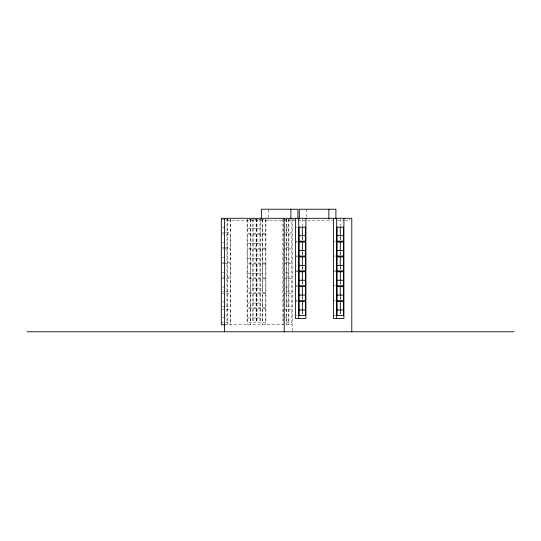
<?xml version="1.0" encoding="UTF-8"?>
<svg xmlns="http://www.w3.org/2000/svg" width="541" height="541" viewBox="0 0 541 541"><rect width="100%" height="100%" fill="white"/><g stroke="black" fill="none" stroke-linecap="round" stroke-linejoin="round"><path stroke-width="0.41" stroke-dasharray="2.71 2.03" d="M221.709 219.186L225.475 219.186M225.719 219.186L230.229 219.186L230.229 232.407L225.719 232.407M261.012 219.173L265.557 219.173L265.557 233.178L247.562 233.178L247.562 219.173L260.255 219.173L260.255 233.178M284.153 219.186L290.355 219.186M227.058 220.572L332.769 220.572M337.537 220.572L344.306 220.572M345.104 220.572L349.31 220.572L349.31 219.064M295.819 227.146L297.455 227.146M222.466 227.619L225.475 227.619M285.594 227.619L288.603 227.619M247.562 228.41L252.857 228.41M253.107 228.41L256.725 228.41M257.002 228.41L262.304 228.41M222.466 232.407L225.475 232.407M285.594 232.407L291.856 232.407L291.856 220.011M221.709 234.05L230.229 234.05L230.229 247.271L225.719 247.271M284.093 234.05L291.856 234.05L291.856 247.271L285.594 247.271M295.819 241.158L297.455 241.158M333.763 241.158L335.393 241.158M295.819 242.01L297.455 242.01M222.466 242.483L225.475 242.483M285.594 242.483L288.603 242.483M247.562 243.328L252.857 243.328M253.107 243.328L256.725 243.328M257.002 243.328L262.304 243.328M222.466 247.271L225.475 247.271M222.466 248.914L224.15 248.914M224.718 248.914L230.229 248.914L230.229 262.135L222.466 262.135M284.093 248.914L291.856 248.914L291.856 262.135L284.093 262.135M295.819 256.021L299.072 256.021M333.763 256.021L335.393 256.021M295.819 256.874L297.455 256.874M222.466 257.347L225.475 257.347M284.093 257.347L288.603 257.347M247.562 258.253L252.857 258.253M253.107 258.253L256.725 258.253M257.002 258.253L262.304 258.253M221.709 263.778L224.15 263.778M224.718 263.778L230.229 263.778L230.229 276.999L225.719 276.999M284.093 263.778L291.856 263.778L291.856 276.999L285.594 276.999M295.819 270.885L299.072 270.885M334.575 270.885L337.016 270.885M295.819 271.738L299.072 271.738M333.763 271.738L335.393 271.738M222.466 272.211L225.475 272.211M285.594 272.211L288.603 272.211M247.562 273.171L252.857 273.171M253.107 273.171L256.725 273.171M257.002 273.171L262.304 273.171M222.466 276.999L225.475 276.999M221.709 278.642L230.229 278.642L230.229 291.863L225.719 291.863M284.093 278.642L291.856 278.642L291.856 291.863L285.594 291.863M295.819 285.749L299.072 285.749M333.763 285.749L335.393 285.749M295.819 286.602L297.455 286.602M222.466 287.075L225.475 287.075M285.594 287.075L288.603 287.075M247.562 288.096L252.857 288.096M253.107 288.096L256.725 288.096M257.002 288.096L262.304 288.096M222.466 291.863L225.475 291.863M221.709 293.506L230.229 293.506L230.229 306.727L225.719 306.727M284.093 293.506L291.856 293.506L291.856 306.727L285.594 306.727M295.819 300.613L297.455 300.613M333.763 300.613L335.393 300.613M295.819 301.465L297.455 301.465M222.466 301.939L225.475 301.939M285.594 301.939L288.603 301.939M247.562 303.014L252.857 303.014M253.107 303.014L256.725 303.014M257.002 303.014L262.304 303.014M222.466 306.727L225.475 306.727M221.709 309.168L230.229 309.168L230.229 322.389L221.709 322.389M284.093 309.168L291.856 309.168L291.856 322.389L284.153 322.389M295.819 315.477L297.455 315.477M333.763 315.477L335.393 315.477M222.466 317.594L225.475 317.594M284.093 317.594L288.603 317.594M247.562 317.932L252.857 317.932M253.107 317.932L256.725 317.932M257.002 317.932L262.304 317.932M224.576 324.796L292.174 324.796M340.654 219.146L340.654 225.881M340.654 236.83L340.654 240.197M340.654 251.984L340.654 255.352M340.654 266.294L340.654 269.661M340.654 281.448L340.654 284.816M340.654 296.603L340.654 299.971M340.654 310.919L340.654 314.287M340.289 237.039L340.289 240.332M340.289 251.903L340.289 255.196M340.289 266.767L340.289 270.06M340.289 281.631L340.289 284.931M340.289 296.495L340.289 299.795M340.289 311.359L340.289 314.659M306.368 209.225L306.368 217.333M302.662 219.146L302.662 225.881M302.662 236.83L302.662 240.197M302.662 251.984L302.662 255.352M302.662 266.294L302.662 269.661M302.662 281.448L302.662 284.816M302.662 296.603L302.662 299.971M302.662 310.919L302.662 314.287M302.345 237.039L302.345 240.332M302.345 251.903L302.345 255.196M302.345 266.767L302.345 270.06M302.345 281.631L302.345 284.931M302.345 296.495L302.345 300.613M302.345 311.359L302.345 314.659M293.486 219.064L293.486 220.572M292.174 219.152L292.174 330.997M288.921 219.152L288.921 324.796M288.603 219.186L288.603 232.407M288.603 234.05L288.603 247.271M288.603 248.914L288.603 262.135M288.603 263.778L288.603 276.999M288.603 278.642L288.603 291.863M288.603 293.506L288.603 306.727M288.603 309.168L288.603 322.389M286.588 219.186L286.588 232.407M286.588 234.05L286.588 247.271M286.588 248.914L286.588 262.135M286.588 263.778L286.588 276.999M286.588 278.642L286.588 291.863M286.588 293.506L286.588 306.727M286.588 309.168L286.588 322.389M286.169 219.152L286.169 324.796M283.342 219.186L283.342 232.407M283.342 234.05L283.342 247.271M283.342 248.914L283.342 262.135M283.342 263.778L283.342 276.999M283.342 278.642L283.342 291.863M283.342 293.506L283.342 306.727M283.342 309.168L283.342 322.389M282.882 219.064L282.916 324.796M268.41 210.036L268.41 220.572M265.915 219.152L265.915 324.796M262.669 219.152L262.669 324.796M262.304 220.011L262.304 233.178M262.304 234.091L262.304 248.096M262.304 249.009L262.304 263.021M262.304 263.934L262.304 277.939M262.304 278.852L262.304 292.857M262.304 293.777L262.304 307.782M262.304 308.695L262.304 322.7M260.255 234.091L260.255 248.096M260.255 249.009L260.255 263.021M260.255 263.934L260.255 277.939M260.255 278.852L260.255 292.857M260.255 293.777L260.255 307.782M260.255 308.695L260.255 322.7M259.978 219.173L259.978 233.178M259.978 234.091L259.978 248.096M259.978 249.009L259.978 263.021M259.978 263.934L259.978 277.939M259.978 278.852L259.978 292.857M259.978 293.777L259.978 307.782M259.978 308.695L259.978 322.7M257.002 219.173L257.002 233.178M257.002 234.091L257.002 248.096M257.002 249.009L257.002 263.021M257.002 263.934L257.002 277.939M257.002 278.852L257.002 292.857M257.002 293.777L257.002 307.782M257.002 308.695L257.002 322.7M256.725 219.173L256.725 233.178M256.725 234.091L256.725 248.096M256.725 249.009L256.725 263.021M256.725 263.934L256.725 277.939M256.725 278.852L256.725 292.857M256.725 293.777L256.725 307.782M256.725 308.695L256.725 322.7M256.36 219.173L256.36 233.178M256.36 234.091L256.36 248.096M256.36 249.009L256.36 263.021M256.36 263.934L256.36 277.939M256.36 278.852L256.36 292.857M256.36 293.777L256.36 307.782M256.36 308.695L256.36 322.7M256.109 219.173L256.109 233.178M256.109 234.091L256.109 248.096M256.109 249.009L256.109 263.021M256.109 263.934L256.109 277.939M256.109 278.852L256.109 292.857M256.109 293.777L256.109 307.782M256.109 308.695L256.109 322.7M253.107 219.173L253.107 233.178M253.107 234.091L253.107 248.096M253.107 249.009L253.107 263.021M253.107 263.934L253.107 277.939M253.107 278.852L253.107 292.857M253.107 293.777L253.107 307.782M253.107 308.695L253.107 322.7M252.857 219.173L252.857 233.178M252.857 234.091L252.857 248.096M252.857 249.009L252.857 263.021M252.857 263.934L252.857 277.939M252.857 278.852L252.857 292.857M252.857 293.777L252.857 307.782M252.857 308.695L252.857 322.7M250.814 219.173L250.814 233.178M250.814 234.091L250.814 248.096M250.814 249.009L250.814 263.021M250.814 263.934L250.814 277.939M250.814 278.852L250.814 292.857M250.814 293.777L250.814 307.782M250.814 308.695L250.814 322.7M250.348 219.152L250.348 324.796M247.095 219.152L247.095 324.796M230.581 219.152L230.581 324.796M227.328 218.307L227.328 324.796M227.058 219.064L226.977 232.407M226.977 234.05L226.977 247.271M226.977 248.914L226.977 262.135M226.977 263.778L226.977 276.999M226.977 278.642L226.977 291.863M226.977 293.506L226.977 306.727M226.977 309.168L226.977 322.389M265.557 234.091L247.562 234.091L247.562 248.096L265.557 248.096L265.557 234.091M265.557 249.009L247.562 249.009L247.562 263.021L265.557 263.021L265.557 249.009M265.557 263.934L247.562 263.934L247.562 277.939L265.557 277.939L265.557 263.934M265.557 278.852L247.562 278.852L247.562 292.857L265.557 292.857L265.557 278.852M265.557 293.777L247.562 293.777L247.562 307.782L265.557 307.782L265.557 293.777M265.557 308.695L247.562 308.695L247.562 322.7L265.557 322.7L265.557 308.695"/><path stroke-width="0.81" d="M299.072 235.666L305.597 235.666M337.016 235.666L343.542 235.666M299.072 250.53L305.597 250.53M337.016 250.53L343.542 250.53M299.072 265.394L305.597 265.394M337.016 265.394L343.542 265.394M299.072 280.258L305.597 280.258M337.016 280.258L343.542 280.258M299.072 295.122L305.597 295.122M337.016 295.122L343.542 295.122M299.072 309.986L305.597 309.986M337.016 309.986L343.542 309.986M225.076 324.796L221.323 324.796L221.323 218.307L351.792 218.307L351.792 331.775M27.05 331.775L513.95 331.775M343.907 218.307L343.907 318.493L333.439 318.493L333.439 218.307M340.289 227.146L340.289 236.214M340.289 242.01L340.289 251.078M340.289 256.874L340.289 265.942M340.289 271.738L340.289 280.806M340.289 286.602L340.289 295.67M340.289 301.465L340.289 310.534M336.691 218.307L336.691 318.493M335.907 218.956L335.907 209.225L299.308 209.225L299.308 218.956M328.847 209.225L328.847 218.956M305.915 218.307L305.915 318.493L295.501 318.493L295.501 218.307M302.345 227.146L302.345 236.214M302.345 242.01L302.345 251.078M302.345 256.874L302.345 265.942M302.345 271.738L302.345 280.806M302.345 286.602L302.345 295.67M302.345 301.465L302.345 310.534M298.754 218.307L298.754 318.493M297.949 218.956L297.949 209.225L261.35 209.225L261.35 218.956M290.889 209.225L290.889 218.956M284.194 218.307L284.194 331.775M224.576 218.307L224.576 331.775M305.597 227.146L299.072 227.146L299.072 241.158L305.597 241.158L305.597 227.146M343.542 227.146L337.016 227.146L337.016 241.158L343.542 241.158L343.542 227.146M305.597 242.01L299.072 242.01L299.072 256.021L305.597 256.021L305.597 242.01M343.542 242.01L337.016 242.01L337.016 256.021L343.542 256.021L343.542 242.01M305.597 256.874L299.072 256.874L299.072 270.885L305.597 270.885L305.597 256.874M343.542 256.874L337.016 256.874L337.016 270.885L343.542 270.885L343.542 256.874M305.597 271.738L299.072 271.738L299.072 285.749L305.597 285.749L305.597 271.738M343.542 271.738L337.016 271.738L337.016 285.749L343.542 285.749L343.542 271.738M305.597 286.602L299.072 286.602L299.072 300.613L305.597 300.613L305.597 286.602M343.542 286.602L337.016 286.602L337.016 300.613L343.542 300.613L343.542 286.602M305.597 301.465L299.072 301.465L299.072 315.477L305.597 315.477L305.597 301.465M343.542 301.465L337.016 301.465L337.016 315.477L343.542 315.477L343.542 301.465"/></g></svg>
